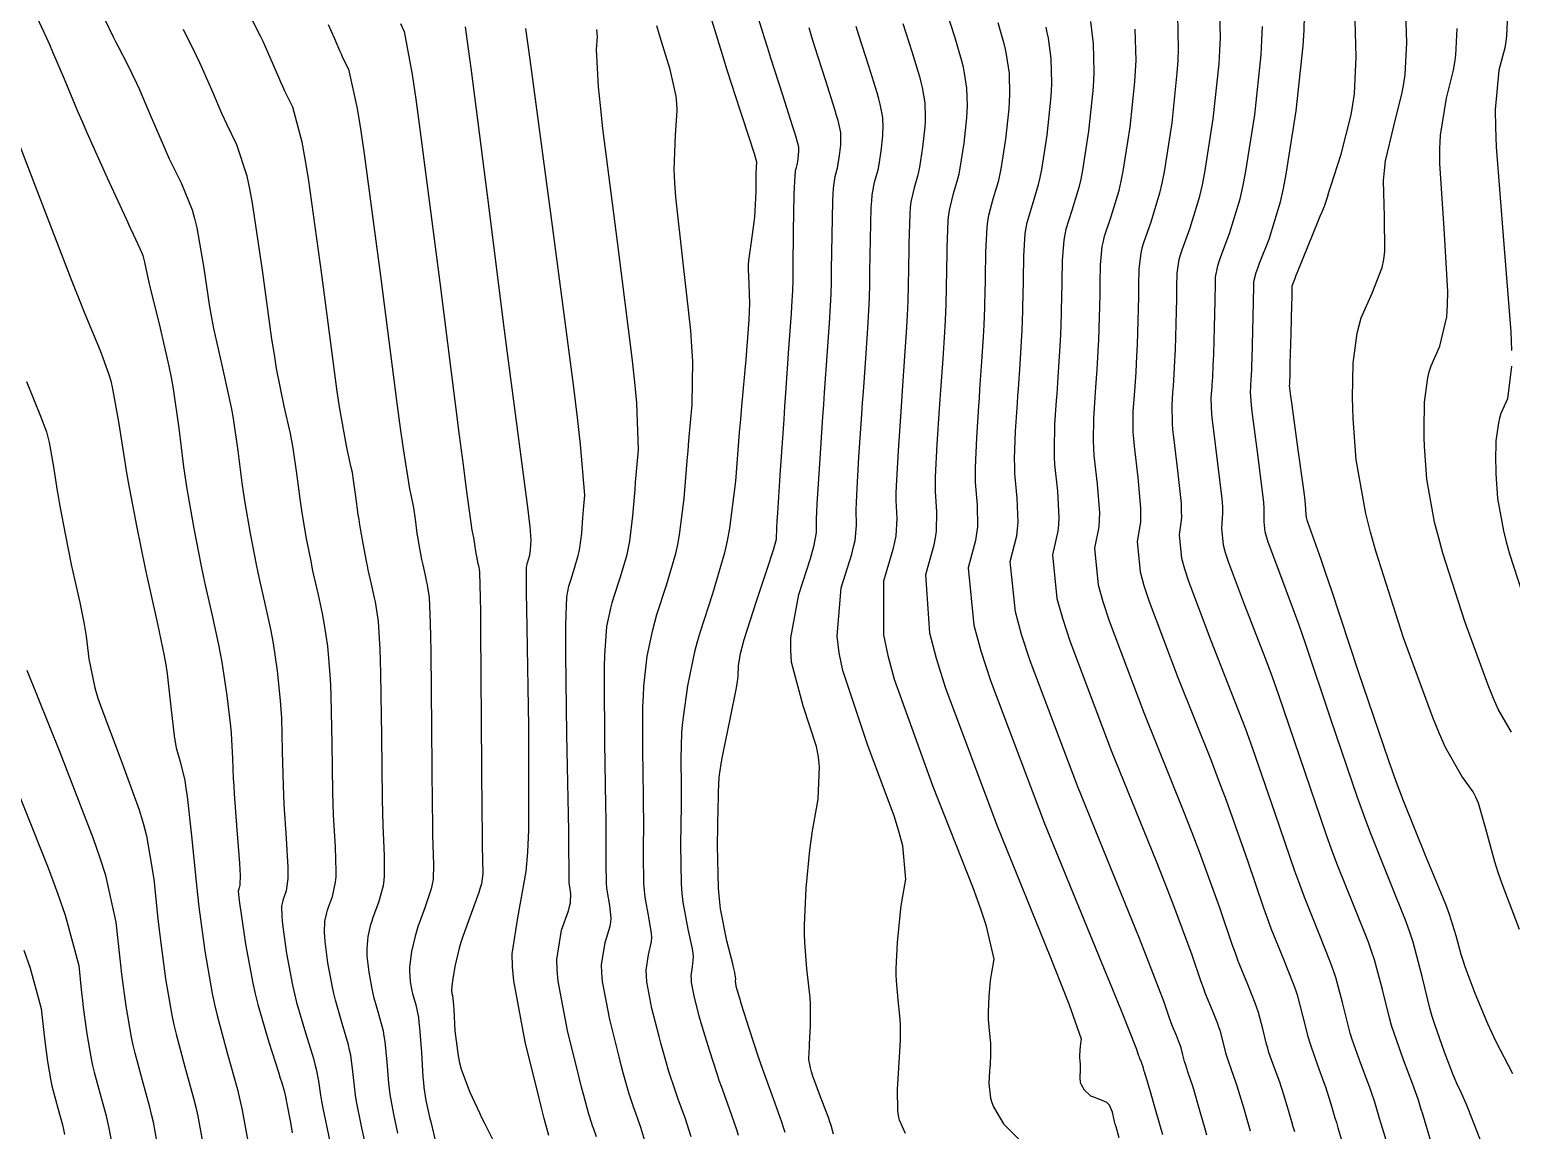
# Model space of a CAD drawing. Header units: metres. Extents: x 837475 to 838479, y 1189012 to 1191015.
# Drawn here: x 837923.87 to 837973.39, y 1189120.82 to 1189157.61 of the extents above; entities that cross this region are included whole.
import ezdxf

# ---------------------------------------------------------------- set-up
doc = ezdxf.new("R2010")
doc.units = ezdxf.units.M
doc.header["$LTSCALE"] = 0.3
doc.layers.add('COTAS 10', color=1, linetype='Continuous')
doc.layers.add('COTAS INT', color=252, linetype='Continuous')

msp = doc.modelspace()

# ---------------------------------------------------------------- linework, layer by layer
at = {"layer": 'COTAS 10'}
for points, elevation in [([(837953.054, 1189157.815), (837953.354, 1189156.881), (837953.607, 1189156.049), (837953.658, 1189155.855), (837953.702, 1189155.677), (837953.793, 1189155.166), (837953.804, 1189154.691), (837953.798, 1189154.535), (837953.787, 1189154.369), (837953.715, 1189153.682), (837953.611, 1189153.015), (837953.58, 1189152.861), (837953.548, 1189152.721), (837953.429, 1189152.327), (837953.326, 1189151.855), (837953.305, 1189151.665), (837953.288, 1189151.45), (837953.252, 1189150.46), (837953.24, 1189149.464), (837953.237, 1189149.244), (837953.234, 1189149.049), (837953.224, 1189148.55), (837953.202, 1189148.059), (837953.191, 1189147.869), (837953.177, 1189147.657), (837953.112, 1189146.696), (837953.031, 1189145.536), (837953.008, 1189145.198), (837952.984, 1189144.852), (837952.895, 1189143.541), (837952.832, 1189142.365), (837952.826, 1189142.105), (837952.823, 1189141.872), (837952.853, 1189141.269), (837952.82, 1189140.693), (837952.779, 1189140.478), (837952.724, 1189140.239), (837952.407, 1189139.177), (837952.411, 1189137.389), (837952.557, 1189136.692), (837952.766, 1189135.908), (837954.046, 1189132.349), (837955.389, 1189128.946), (837955.638, 1189128.261), (837955.833, 1189127.688), (837956.093, 1189126.545), (837956.014, 1189126.101), (837955.995, 1189125.967), (837955.978, 1189125.829), (837955.927, 1189125.295), (837955.903, 1189124.778), (837955.902, 1189124.652), (837955.905, 1189124.532), (837955.937, 1189124.161), (837955.975, 1189123.841), (837955.982, 1189123.754), (837955.986, 1189123.668), (837955.986, 1189123.36), (837955.969, 1189123.026), (837955.963, 1189122.923), (837955.956, 1189122.815), (837955.927, 1189122.385), (837955.982, 1189121.898), (837956.029, 1189121.755), (837956.09, 1189121.607), (837956.423, 1189121.041), (837956.932, 1189120.529)], 1760), ([(837973.444, 1189122.717), (837972.879, 1189123.803), (837972.738, 1189124.095), (837972.604, 1189124.384), (837972.179, 1189125.393), (837971.851, 1189126.288), (837971.779, 1189126.504), (837971.715, 1189126.706), (837971.549, 1189127.32), (837971.326, 1189128.042), (837971.225, 1189128.312), (837971.107, 1189128.612), (837970.541, 1189129.95), (837969.784, 1189131.835), (837969.546, 1189132.48), (837969.295, 1189133.179), (837968.286, 1189136.146), (837967.379, 1189138.885), (837967.194, 1189139.438), (837967.036, 1189139.903), (837966.703, 1189140.845), (837966.587, 1189141.15), (837966.567, 1189141.213), (837966.552, 1189141.268), (837966.54, 1189141.389), (837966.512, 1189141.762), (837966.486, 1189141.974), (837966.454, 1189142.234), (837966.272, 1189143.568), (837966.087, 1189144.898), (837966.052, 1189145.155), (837966.024, 1189145.365), (837965.981, 1189145.72), (837965.984, 1189145.761), (837965.985, 1189145.772), (837965.985, 1189145.782), (837965.988, 1189145.818), (837965.996, 1189146.088), (837966, 1189146.246), (837966.006, 1189146.44), (837966.032, 1189147.441), (837966.057, 1189148.44), (837966.062, 1189148.633), (837966.066, 1189148.79), (837966.072, 1189149.054), (837966.154, 1189149.275), (837966.205, 1189149.405), (837966.269, 1189149.565), (837966.604, 1189150.391), (837966.94, 1189151.215), (837967.005, 1189151.374), (837967.058, 1189151.503), (837967.148, 1189151.717), (837967.156, 1189151.733), (837967.157, 1189151.736), (837967.16, 1189151.748), (837967.243, 1189152.013), (837967.295, 1189152.178), (837967.36, 1189152.383), (837967.702, 1189153.454), (837968.038, 1189154.761), (837968.1, 1189155.115), (837968.148, 1189155.466), (837968.208, 1189156.704), (837968.169, 1189157.908)], 1780), ([(837933.852, 1189157.788), (837934.048, 1189157.336), (837934.228, 1189156.914), (837934.28, 1189156.8), (837934.332, 1189156.687), (837934.528, 1189156.29), (837934.816, 1189154.982), (837934.926, 1189154.294), (837935.05, 1189153.465), (837935.606, 1189149.299), (837936.143, 1189145.126), (837936.255, 1189144.293), (837936.35, 1189143.601), (837936.561, 1189142.267), (837936.655, 1189141.856), (837936.677, 1189141.745), (837936.696, 1189141.636), (837936.751, 1189141.252), (837936.8, 1189140.874), (837936.815, 1189140.768), (837936.832, 1189140.662), (837936.898, 1189140.274), (837936.97, 1189139.905), (837936.989, 1189139.812), (837937.009, 1189139.722), (837937.077, 1189139.426), (837937.14, 1189139.141), (837937.156, 1189139.058), (837937.171, 1189138.973), (837937.219, 1189138.648), (837937.258, 1189137.769), (837937.267, 1189137.334), (837937.276, 1189136.815), (837937.3, 1189134.252), (837937.324, 1189131.665), (837937.331, 1189131.132), (837937.34, 1189130.679), (837937.374, 1189129.704), (837937.352, 1189129.206), (837937.325, 1189129.053), (837937.288, 1189128.893), (837937.081, 1189128.261), (837936.85, 1189127.626), (837936.799, 1189127.465), (837936.753, 1189127.31), (837936.634, 1189126.801), (837936.577, 1189126.362), (837936.57, 1189126.252), (837936.567, 1189126.145), (837936.59, 1189125.8), (837936.648, 1189125.488), (837936.667, 1189125.403), (837936.688, 1189125.319), (837936.775, 1189125.02), (837936.862, 1189124.596), (837936.883, 1189124.433), (837936.903, 1189124.251), (837936.963, 1189123.429), (837937.016, 1189122.604), (837937.032, 1189122.42), (837937.049, 1189122.255), (837937.112, 1189121.822), (837937.204, 1189121.415), (837937.238, 1189121.267), (837937.276, 1189121.104), (837937.448, 1189120.39)], 1740), ([(837945.981, 1189120.609), (837945.777, 1189121.24), (837945.56, 1189121.828), (837945.501, 1189121.996), (837945.443, 1189122.166), (837945.238, 1189122.796), (837945.029, 1189123.509), (837944.968, 1189123.732), (837944.906, 1189123.965), (837944.669, 1189124.897), (837944.503, 1189125.782), (837944.485, 1189125.986), (837944.479, 1189126.172), (837944.56, 1189126.695), (837944.659, 1189127.134), (837944.664, 1189127.267), (837944.66, 1189127.405), (837944.564, 1189127.944), (837944.441, 1189128.617), (837944.419, 1189128.838), (837944.402, 1189129.076), (837944.385, 1189130.06), (837944.393, 1189131.25), (837944.391, 1189131.616), (837944.389, 1189131.999), (837944.367, 1189133.515), (837944.37, 1189134.985), (837944.383, 1189135.339), (837944.401, 1189135.67), (837944.511, 1189136.67), (837944.697, 1189137.55), (837944.764, 1189137.805), (837944.838, 1189138.065), (837945.157, 1189139.041), (837945.468, 1189140.099), (837945.536, 1189140.41), (837945.596, 1189140.729), (837945.746, 1189141.946), (837945.846, 1189143.198), (837945.875, 1189143.538), (837945.904, 1189143.877), (837946.011, 1189145.079), (837946.033, 1189146.527), (837946.007, 1189147.021), (837945.968, 1189147.555), (837945.715, 1189149.819), (837945.467, 1189152.01), (837945.432, 1189152.498), (837945.412, 1189152.934), (837945.46, 1189154.082), (837945.518, 1189154.913), (837945.505, 1189155.15), (837945.479, 1189155.391), (837945.277, 1189156.284), (837944.993, 1189157.214), (837944.914, 1189157.477), (837944.836, 1189157.743)], 1750), ([(837966.152, 1189120.778), (837966.103, 1189120.943), (837966.056, 1189121.104), (837965.899, 1189121.645), (837965.745, 1189122.153), (837965.699, 1189122.293), (837965.651, 1189122.432), (837965.469, 1189122.93), (837965.293, 1189123.429), (837965.25, 1189123.568), (837965.209, 1189123.709), (837965.082, 1189124.22), (837964.938, 1189124.76), (837964.886, 1189124.917), (837964.829, 1189125.079), (837964.581, 1189125.693), (837964.267, 1189126.475), (837964.168, 1189126.743), (837964.064, 1189127.033), (837963.645, 1189128.265), (837962.984, 1189130.097), (837962.728, 1189130.764), (837962.44, 1189131.502), (837961.133, 1189134.744), (837959.958, 1189137.843), (837959.752, 1189138.49), (837959.598, 1189139.044), (837959.474, 1189140.283), (837959.618, 1189141), (837959.633, 1189141.226), (837959.637, 1189141.463), (837959.562, 1189142.418), (837959.455, 1189143.385), (837959.439, 1189143.63), (837959.428, 1189143.865), (837959.438, 1189144.63), (837959.484, 1189145.306), (837959.496, 1189145.485), (837959.508, 1189145.659), (837959.55, 1189146.257), (837959.587, 1189146.872), (837959.595, 1189147.058), (837959.604, 1189147.249), (837959.628, 1189147.995), (837959.645, 1189148.745), (837959.649, 1189148.939), (837959.653, 1189149.127), (837959.662, 1189149.757), (837959.722, 1189150.365), (837959.757, 1189150.539), (837959.8, 1189150.715), (837960.022, 1189151.373), (837960.286, 1189152.241), (837960.355, 1189152.55), (837960.422, 1189152.888), (837960.652, 1189154.358), (837960.812, 1189155.872), (837960.835, 1189156.239), (837960.849, 1189156.582), (837960.824, 1189157.629)], 1770), ([(837922.988, 1189155.176), (837924.123, 1189152.217), (837925.258, 1189149.265), (837925.502, 1189148.645), (837925.714, 1189148.11), (837926.226, 1189146.893), (837926.51, 1189146.126), (837926.579, 1189145.875), (837926.643, 1189145.608), (837926.842, 1189144.506), (837927.038, 1189143.237), (837927.101, 1189142.865), (837927.169, 1189142.483), (837927.443, 1189141.03), (837927.733, 1189139.607), (837927.81, 1189139.245), (837927.885, 1189138.896), (837928.146, 1189137.752), (837928.368, 1189136.686), (837928.419, 1189136.386), (837928.465, 1189136.085), (837928.594, 1189134.98), (837928.703, 1189134.013), (837928.736, 1189133.798), (837928.771, 1189133.605), (837928.908, 1189133.102), (837929.054, 1189132.512), (837929.093, 1189132.266), (837929.133, 1189131.984), (837929.276, 1189130.664), (837929.432, 1189129.127), (837929.48, 1189128.708), (837929.531, 1189128.292), (837929.73, 1189126.812), (837929.973, 1189125.401), (837930.052, 1189125.029), (837930.135, 1189124.664), (837930.474, 1189123.413), (837930.813, 1189122.194), (837930.895, 1189121.849), (837930.973, 1189121.502), (837931.213, 1189120.222)], 1730)]:
    msp.add_lwpolyline(points, dxfattribs=dict(at, elevation=elevation))
at = {"layer": 'COTAS INT'}
for points, elevation in [([(837973.405, 1189162.231), (837973.284, 1189161.564), (837973.193, 1189160.887), (837973.18, 1189160.701), (837973.172, 1189160.516), (837973.186, 1189159.85), (837973.229, 1189159.182), (837973.247, 1189158.806), (837973.269, 1189158.118), (837973.235, 1189157.412), (837973.207, 1189157.212), (837973.172, 1189157.009), (837972.98, 1189156.263), (837972.856, 1189154.929), (837972.863, 1189154.357), (837972.889, 1189153.696), (837973.133, 1189150.575), (837973.373, 1189147.513), (837973.397, 1189146.889)], 1786), ([(837946.536, 1189158.34), (837946.945, 1189157.01), (837947.06, 1189156.641), (837947.177, 1189156.271), (837947.608, 1189154.931), (837947.96, 1189153.848), (837948.027, 1189153.64), (837948.081, 1189153.472), (837948.168, 1189153.196), (837948.168, 1189153.167), (837948.165, 1189153.141), (837948.161, 1189153.116), (837948.16, 1189153.11), (837948.159, 1189153.105), (837948.154, 1189153.09), (837948.149, 1189152.95), (837948.147, 1189152.865), (837948.146, 1189152.76), (837948.138, 1189152.217), (837948.109, 1189151.547), (837948.094, 1189151.362), (837948.075, 1189151.178), (837947.981, 1189150.517), (837947.9, 1189149.902), (837947.889, 1189149.747), (837947.884, 1189149.599), (837947.909, 1189149.117), (837947.929, 1189148.463), (837947.921, 1189148.206), (837947.906, 1189147.916), (837947.803, 1189146.592), (837947.664, 1189145.032), (837947.626, 1189144.593), (837947.589, 1189144.151), (837947.458, 1189142.526), (837947.263, 1189140.946), (837947.186, 1189140.532), (837947.098, 1189140.129), (837946.694, 1189138.755), (837946.279, 1189137.488), (837946.184, 1189137.151), (837946.097, 1189136.82), (837945.855, 1189135.678), (837945.708, 1189134.634), (837945.681, 1189134.365), (837945.66, 1189134.106), (837945.636, 1189133.245), (837945.644, 1189132.316), (837945.644, 1189132.015), (837945.642, 1189131.694), (837945.627, 1189130.373), (837945.649, 1189129.061), (837945.672, 1189128.745), (837945.701, 1189128.449), (837945.866, 1189127.553), (837946.017, 1189126.894), (837946.038, 1189126.749), (837946.05, 1189126.619), (837946.018, 1189126.285), (837945.972, 1189125.989), (837945.975, 1189125.884), (837945.985, 1189125.768), (837946.079, 1189125.267), (837946.24, 1189124.653), (837946.293, 1189124.466), (837946.349, 1189124.272), (837946.578, 1189123.511), (837946.835, 1189122.719), (837946.908, 1189122.506), (837946.982, 1189122.296), (837947.255, 1189121.558), (837947.498, 1189120.855), (837947.552, 1189120.666)], 1752), ([(837949.123, 1189120.752), (837949.072, 1189120.919), (837949.014, 1189121.1), (837948.732, 1189121.875), (837948.404, 1189122.764), (837948.315, 1189123.017), (837948.227, 1189123.273), (837947.918, 1189124.226), (837947.668, 1189125.034), (837947.618, 1189125.2), (837947.575, 1189125.34), (837947.49, 1189125.637), (837947.468, 1189125.754), (837947.465, 1189125.781), (837947.465, 1189125.806), (837947.475, 1189125.875), (837947.441, 1189126.105), (837947.412, 1189126.231), (837947.374, 1189126.384), (837947.167, 1189127.161), (837946.961, 1189128.23), (837946.924, 1189128.566), (837946.895, 1189128.921), (837946.863, 1189130.349), (837946.886, 1189131.637), (837946.892, 1189131.904), (837946.898, 1189132.131), (837946.917, 1189132.627), (837946.985, 1189133.07), (837947.021, 1189133.264), (837947.065, 1189133.49), (837947.286, 1189134.563), (837947.493, 1189135.613), (837947.529, 1189135.825), (837947.554, 1189136.002), (837947.565, 1189136.353), (837947.626, 1189136.762), (837947.683, 1189136.974), (837947.757, 1189137.23), (837948.168, 1189138.513), (837948.587, 1189139.782), (837948.667, 1189140.029), (837948.73, 1189140.23), (837948.827, 1189140.579), (837948.844, 1189140.965), (837948.858, 1189141.189), (837948.875, 1189141.465), (837948.969, 1189142.887), (837949.084, 1189144.579), (837949.115, 1189145.025), (837949.145, 1189145.462), (837949.25, 1189146.96), (837949.332, 1189148.128), (837949.348, 1189148.357), (837949.36, 1189148.544), (837949.382, 1189148.882), (837949.387, 1189149.232), (837949.389, 1189149.427), (837949.392, 1189149.666), (837949.406, 1189150.882), (837949.427, 1189152.101), (837949.434, 1189152.341), (837949.442, 1189152.538), (837949.473, 1189152.9), (837949.506, 1189153.009), (837949.515, 1189153.048), (837949.524, 1189153.091), (837949.553, 1189153.276), (837949.573, 1189153.467), (837949.576, 1189153.513), (837949.577, 1189153.557), (837949.574, 1189153.689), (837949.486, 1189154.023), (837949.435, 1189154.194), (837949.371, 1189154.398), (837949.044, 1189155.419), (837948.647, 1189156.657), (837948.539, 1189156.999), (837948.432, 1189157.34), (837948.053, 1189158.569)], 1754), ([(837969.293, 1189120.21), (837969.041, 1189121.042), (837968.987, 1189121.222), (837968.94, 1189121.381), (837968.825, 1189121.771), (837968.71, 1189122.122), (837968.662, 1189122.256), (837968.607, 1189122.405), (837968.353, 1189123.076), (837968.078, 1189123.856), (837968.011, 1189124.075), (837967.947, 1189124.294), (837967.748, 1189125.093), (837967.522, 1189125.937), (837967.441, 1189126.184), (837967.352, 1189126.436), (837966.965, 1189127.396), (837966.474, 1189128.619), (837966.319, 1189129.038), (837966.156, 1189129.491), (837965.501, 1189131.418), (837964.742, 1189133.612), (837964.514, 1189134.234), (837964.278, 1189134.862), (837963.361, 1189137.185), (837962.609, 1189139.166), (837962.478, 1189139.579), (837962.379, 1189139.934), (837962.3, 1189140.726), (837962.375, 1189141.305), (837962.374, 1189141.525), (837962.364, 1189141.772), (837962.246, 1189142.878), (837962.108, 1189143.99), (837962.084, 1189144.24), (837962.067, 1189144.465), (837962.055, 1189145.066), (837962.084, 1189145.488), (837962.092, 1189145.599), (837962.099, 1189145.708), (837962.125, 1189146.082), (837962.151, 1189146.559), (837962.157, 1189146.733), (837962.164, 1189146.925), (837962.189, 1189147.773), (837962.21, 1189148.623), (837962.214, 1189148.816), (837962.218, 1189148.992), (837962.226, 1189149.476), (837962.295, 1189149.931), (837962.337, 1189150.088), (837962.389, 1189150.259), (837962.659, 1189150.991), (837962.98, 1189152.049), (837963.065, 1189152.425), (837963.147, 1189152.838), (837963.427, 1189154.629), (837963.622, 1189156.474), (837963.65, 1189156.92), (837963.667, 1189157.338), (837963.636, 1189158.614)], 1774), ([(837924.033, 1189158.193), (837924.425, 1189157.358), (837924.532, 1189157.119), (837924.639, 1189156.876), (837925.021, 1189155.967), (837925.473, 1189154.893), (837925.624, 1189154.545), (837925.787, 1189154.176), (837926.467, 1189152.659), (837927.093, 1189151.288), (837927.22, 1189151.011), (837927.328, 1189150.777), (837927.554, 1189150.301), (837927.637, 1189150.116), (837927.655, 1189150.066), (837927.67, 1189150.016), (837927.706, 1189149.841), (837927.795, 1189149.42), (837927.844, 1189149.216), (837927.902, 1189148.974), (837928.2, 1189147.78), (837928.522, 1189146.369), (837928.596, 1189145.989), (837928.663, 1189145.613), (837928.852, 1189144.297), (837929.018, 1189142.999), (837929.071, 1189142.636), (837929.128, 1189142.271), (837929.356, 1189140.939), (837929.602, 1189139.676), (837929.669, 1189139.354), (837929.735, 1189139.045), (837929.97, 1189138.031), (837930.185, 1189137.053), (837930.239, 1189136.767), (837930.291, 1189136.474), (837930.457, 1189135.361), (837930.579, 1189134.333), (837930.602, 1189134.095), (837930.621, 1189133.876), (837930.653, 1189133.25), (837930.678, 1189132.584), (837930.692, 1189132.339), (837930.71, 1189132.069), (837930.801, 1189130.873), (837930.885, 1189129.757), (837930.898, 1189129.536), (837930.907, 1189129.354), (837930.9, 1189129.014), (837930.87, 1189128.93), (837930.863, 1189128.908), (837930.857, 1189128.887), (837930.841, 1189128.82), (837930.872, 1189128.51), (837930.895, 1189128.337), (837930.925, 1189128.125), (837931.085, 1189127.047), (837931.328, 1189125.738), (837931.409, 1189125.381), (837931.496, 1189125.027), (837931.861, 1189123.77), (837932.187, 1189122.766), (837932.249, 1189122.572), (837932.3, 1189122.414), (837932.38, 1189122.145), (837932.397, 1189122.049), (837932.406, 1189122), (837932.418, 1189121.942), (837932.48, 1189121.649), (837932.577, 1189121.145), (837932.61, 1189120.954), (837932.647, 1189120.74)], 1732), ([(837926.38, 1189157.951), (837926.665, 1189157.374), (837926.745, 1189157.214), (837926.826, 1189157.053), (837927.125, 1189156.469), (837927.438, 1189155.828), (837927.528, 1189155.631), (837927.62, 1189155.425), (837927.964, 1189154.612), (837928.328, 1189153.759), (837928.433, 1189153.529), (837928.539, 1189153.301), (837928.936, 1189152.498), (837929.298, 1189151.591), (837929.382, 1189151.298), (837929.459, 1189150.986), (837929.681, 1189149.705), (837929.882, 1189148.347), (837929.946, 1189147.985), (837930.014, 1189147.63), (837930.29, 1189146.402), (837930.555, 1189145.241), (837930.616, 1189144.928), (837930.671, 1189144.619), (837930.827, 1189143.535), (837930.964, 1189142.468), (837931.007, 1189142.169), (837931.054, 1189141.869), (837931.242, 1189140.772), (837931.444, 1189139.733), (837931.499, 1189139.469), (837931.553, 1189139.214), (837931.747, 1189138.38), (837931.924, 1189137.575), (837931.968, 1189137.34), (837932.011, 1189137.099), (837932.148, 1189136.183), (837932.248, 1189135.192), (837932.268, 1189134.904), (837932.285, 1189134.611), (837932.315, 1189133.501), (837932.339, 1189132.354), (837932.352, 1189132.037), (837932.367, 1189131.721), (837932.444, 1189130.581), (837932.502, 1189129.619), (837932.505, 1189129.415), (837932.502, 1189129.239), (837932.445, 1189128.826), (837932.365, 1189128.604), (837932.347, 1189128.547), (837932.331, 1189128.493), (837932.289, 1189128.315), (837932.298, 1189127.973), (837932.314, 1189127.815), (837932.335, 1189127.63), (837932.461, 1189126.735), (837932.658, 1189125.675), (837932.723, 1189125.387), (837932.794, 1189125.1), (837933.089, 1189124.082), (837933.356, 1189123.224), (837933.408, 1189123.037), (837933.45, 1189122.873), (837933.526, 1189122.466), (837933.593, 1189121.997), (837933.63, 1189121.795), (837933.675, 1189121.56), (837933.905, 1189120.45)], 1734), ([(837936.182, 1189120.732), (837936.043, 1189121.364), (837935.924, 1189122.024), (837935.898, 1189122.211), (837935.875, 1189122.402), (837935.817, 1189123.108), (837935.752, 1189123.792), (837935.725, 1189123.968), (837935.693, 1189124.138), (837935.546, 1189124.707), (837935.39, 1189125.246), (837935.352, 1189125.398), (837935.318, 1189125.551), (837935.214, 1189126.112), (837935.157, 1189126.64), (837935.151, 1189126.773), (837935.151, 1189126.899), (837935.186, 1189127.306), (837935.279, 1189127.704), (837935.315, 1189127.826), (837935.355, 1189127.952), (837935.536, 1189128.449), (837935.693, 1189129.008), (837935.718, 1189129.174), (837935.735, 1189129.344), (837935.731, 1189129.997), (837935.682, 1189131.026), (837935.672, 1189131.434), (837935.662, 1189131.894), (837935.639, 1189134.001), (837935.612, 1189136.081), (837935.601, 1189136.524), (837935.588, 1189136.91), (837935.529, 1189137.826), (837935.451, 1189138.348), (837935.427, 1189138.485), (837935.401, 1189138.619), (837935.3, 1189139.077), (837935.19, 1189139.553), (837935.159, 1189139.697), (837935.128, 1189139.848), (837935.013, 1189140.44), (837934.906, 1189141.064), (837934.879, 1189141.235), (837934.854, 1189141.405), (837934.777, 1189142.013), (837934.688, 1189142.63), (837934.656, 1189142.806), (837934.622, 1189142.984), (837934.471, 1189143.646), (837934.238, 1189144.944), (837934.152, 1189145.524), (837934.056, 1189146.199), (837933.631, 1189149.434), (837933.186, 1189152.639), (837933.078, 1189153.295), (837932.977, 1189153.852), (837932.664, 1189155.026), (837932.401, 1189155.559), (837932.331, 1189155.71), (837932.261, 1189155.862), (837932.02, 1189156.428), (837931.757, 1189157.035), (837931.674, 1189157.214), (837931.587, 1189157.397), (837931.235, 1189158.1)], 1738), ([(837936.263, 1189157.816), (837936.393, 1189157.554), (837936.656, 1189156.112), (837936.774, 1189155.293), (837936.913, 1189154.292), (837937.58, 1189149.163), (837938.23, 1189144.052), (837938.357, 1189143.063), (837938.462, 1189142.258), (837938.652, 1189140.889), (837938.688, 1189140.728), (837938.697, 1189140.684), (837938.705, 1189140.641), (837938.726, 1189140.491), (837938.745, 1189140.343), (837938.751, 1189140.301), (837938.758, 1189140.259), (837938.784, 1189140.107), (837938.812, 1189139.963), (837938.82, 1189139.926), (837938.827, 1189139.891), (837938.854, 1189139.775), (837938.879, 1189139.663), (837938.885, 1189139.631), (837938.891, 1189139.597), (837938.91, 1189139.47), (837938.928, 1189138.628), (837938.934, 1189138.144), (837938.94, 1189137.55), (837938.985, 1189131.435), (837938.991, 1189130.83), (837938.997, 1189130.331), (837939.017, 1189129.412), (837938.968, 1189129.068), (837938.931, 1189128.932), (837938.884, 1189128.778), (837938.626, 1189128.073), (837938.345, 1189127.301), (837938.283, 1189127.104), (837938.227, 1189126.915), (837938.083, 1189126.296), (837938.003, 1189125.826), (837937.989, 1189125.73), (837937.978, 1189125.65), (837937.966, 1189125.488), (837937.978, 1189125.426), (837937.981, 1189125.409), (837937.986, 1189125.392), (837938.003, 1189125.332), (837938.027, 1189125.115), (837938.036, 1189124.999), (837938.046, 1189124.859), (837938.087, 1189124.15), (837938.191, 1189123.309), (837938.24, 1189123.084), (837938.298, 1189122.864), (837938.582, 1189122.098), (837938.905, 1189121.406), (837938.988, 1189121.232), (837939.069, 1189121.066), (837939.337, 1189120.526)], 1742), ([(837960.282, 1189120.569), (837960.181, 1189120.938), (837960.156, 1189121.033), (837960.133, 1189121.124), (837960.061, 1189121.427), (837959.959, 1189121.664), (837959.916, 1189121.714), (837959.868, 1189121.757), (837959.64, 1189121.858), (837959.4, 1189121.939), (837959.342, 1189121.971), (837959.289, 1189122.006), (837959.131, 1189122.164), (837959.028, 1189122.34), (837959.009, 1189122.386), (837958.995, 1189122.431), (837958.977, 1189122.582), (837958.986, 1189122.715), (837958.988, 1189122.749), (837958.99, 1189122.781), (837958.996, 1189122.884), (837958.996, 1189122.98), (837958.994, 1189123.006), (837958.992, 1189123.034), (837958.981, 1189123.133), (837958.97, 1189123.248), (837958.97, 1189123.324), (837958.977, 1189123.485), (837958.993, 1189123.651), (837958.999, 1189123.693), (837959.004, 1189123.735), (837959.029, 1189123.873), (837958.613, 1189125.046), (837958.341, 1189125.74), (837958.001, 1189126.595), (837956.207, 1189131.014), (837954.479, 1189135.624), (837954.182, 1189136.598), (837953.962, 1189137.442), (837953.821, 1189139.398), (837954.103, 1189140.391), (837954.15, 1189140.627), (837954.184, 1189140.847), (837954.195, 1189141.499), (837954.15, 1189142.175), (837954.148, 1189142.41), (837954.152, 1189142.665), (837954.203, 1189143.759), (837954.284, 1189144.943), (837954.305, 1189145.255), (837954.327, 1189145.561), (837954.4, 1189146.608), (837954.459, 1189147.5), (837954.472, 1189147.707), (837954.482, 1189147.897), (837954.505, 1189148.439), (837954.516, 1189148.988), (837954.519, 1189149.183), (837954.522, 1189149.396), (837954.534, 1189150.319), (837954.574, 1189151.233), (837954.595, 1189151.44), (837954.621, 1189151.627), (837954.747, 1189152.136), (837954.896, 1189152.625), (837954.935, 1189152.799), (837954.973, 1189152.989), (837955.102, 1189153.817), (837955.192, 1189154.67), (837955.205, 1189154.876), (837955.213, 1189155.069), (837955.199, 1189155.659), (837955.107, 1189156.229), (837955.066, 1189156.409), (837955.019, 1189156.599), (837954.791, 1189157.369), (837954.524, 1189158.201)], 1762), ([(837956.228, 1189157.857), (837956.431, 1189157.15), (837956.474, 1189156.963), (837956.512, 1189156.78), (837956.605, 1189156.152), (837956.622, 1189155.447), (837956.613, 1189155.217), (837956.597, 1189154.971), (837956.49, 1189153.953), (837956.335, 1189152.964), (837956.29, 1189152.737), (837956.243, 1189152.529), (837956.066, 1189151.946), (837955.915, 1189151.399), (837955.886, 1189151.215), (837955.861, 1189151.016), (837955.816, 1189150.179), (837955.805, 1189149.329), (837955.802, 1189149.122), (837955.798, 1189148.927), (837955.786, 1189148.328), (837955.762, 1189147.735), (837955.753, 1189147.545), (837955.741, 1189147.343), (837955.688, 1189146.521), (837955.622, 1189145.585), (837955.603, 1189145.312), (837955.584, 1189145.034), (837955.512, 1189143.977), (837955.471, 1189142.965), (837955.471, 1189142.715), (837955.476, 1189142.478), (837955.537, 1189141.729), (837955.547, 1189141.001), (837955.521, 1189140.777), (837955.481, 1189140.544), (837955.234, 1189139.62), (837955.425, 1189137.71), (837955.662, 1189136.855), (837955.98, 1189135.859), (837957.791, 1189131.084), (837959.682, 1189126.461), (837960.048, 1189125.56), (837960.347, 1189124.824), (837960.86, 1189123.537), (837960.925, 1189123.346), (837960.942, 1189123.301), (837960.957, 1189123.26), (837961.006, 1189123.138), (837961.044, 1189123.043), (837961.053, 1189123.018), (837961.061, 1189122.994), (837961.083, 1189122.91), (837961.103, 1189122.831), (837961.109, 1189122.809), (837961.116, 1189122.788), (837961.143, 1189122.71), (837961.217, 1189122.471), (837961.254, 1189122.348), (837961.297, 1189122.199), (837961.51, 1189121.456), (837961.73, 1189120.689)], 1764), ([(837959.323, 1189157.883), (837959.417, 1189157.137), (837959.44, 1189156.204), (837959.428, 1189155.898), (837959.407, 1189155.572), (837959.265, 1189154.223), (837959.06, 1189152.914), (837959, 1189152.612), (837958.938, 1189152.337), (837958.703, 1189151.564), (837958.505, 1189150.943), (837958.466, 1189150.764), (837958.435, 1189150.582), (837958.38, 1189149.898), (837958.37, 1189149.194), (837958.367, 1189149), (837958.363, 1189148.806), (837958.347, 1189148.106), (837958.323, 1189147.411), (837958.315, 1189147.22), (837958.305, 1189147.029), (837958.263, 1189146.345), (837958.213, 1189145.634), (837958.199, 1189145.427), (837958.184, 1189145.215), (837958.129, 1189144.413), (837958.109, 1189143.565), (837958.116, 1189143.325), (837958.129, 1189143.083), (837958.221, 1189142.188), (837958.274, 1189141.309), (837958.262, 1189141.076), (837958.239, 1189140.848), (837958.06, 1189140.062), (837958.207, 1189138.599), (837958.389, 1189137.945), (837958.632, 1189137.182), (837960.019, 1189133.524), (837961.52, 1189129.821), (837961.835, 1189129.03), (837962.105, 1189128.339), (837962.717, 1189126.689), (837963.018, 1189125.804), (837963.093, 1189125.596), (837963.164, 1189125.403), (837963.39, 1189124.841), (837963.567, 1189124.4), (837963.608, 1189124.284), (837963.645, 1189124.171), (837963.749, 1189123.783), (837963.841, 1189123.416), (837963.87, 1189123.315), (837963.901, 1189123.215), (837964.027, 1189122.857), (837964.173, 1189122.445), (837964.217, 1189122.311), (837964.262, 1189122.169), (837964.436, 1189121.582), (837964.614, 1189120.965), (837964.661, 1189120.804)], 1768), ([(837962.23, 1189158.122), (837962.258, 1189156.96), (837962.243, 1189156.579), (837962.217, 1189156.173), (837962.04, 1189154.494), (837961.785, 1189152.863), (837961.71, 1189152.487), (837961.633, 1189152.145), (837961.34, 1189151.182), (837961.094, 1189150.487), (837961.047, 1189150.313), (837961.008, 1189150.148), (837960.944, 1189149.616), (837960.935, 1189149.059), (837960.932, 1189148.878), (837960.928, 1189148.684), (837960.909, 1189147.884), (837960.884, 1189147.087), (837960.876, 1189146.895), (837960.869, 1189146.715), (837960.838, 1189146.169), (837960.804, 1189145.684), (837960.794, 1189145.542), (837960.784, 1189145.397), (837960.747, 1189144.848), (837960.747, 1189144.165), (837960.762, 1189143.935), (837960.782, 1189143.688), (837960.904, 1189142.648), (837961, 1189141.618), (837961.003, 1189141.376), (837960.996, 1189141.153), (837960.887, 1189140.504), (837960.988, 1189139.489), (837961.115, 1189139.034), (837961.283, 1189138.504), (837962.247, 1189135.965), (837963.359, 1189133.182), (837963.621, 1189132.499), (837963.863, 1189131.854), (837964.573, 1189129.842), (837965.11, 1189128.262), (837965.244, 1189127.891), (837965.371, 1189127.547), (837965.773, 1189126.544), (837966.091, 1189125.758), (837966.164, 1189125.551), (837966.23, 1189125.348), (837966.415, 1189124.657), (837966.578, 1189124.001), (837966.631, 1189123.821), (837966.686, 1189123.643), (837966.911, 1189123.003), (837967.129, 1189122.418), (837967.18, 1189122.274), (837967.227, 1189122.138), (837967.362, 1189121.708), (837967.498, 1189121.242), (837967.545, 1189121.083), (837967.597, 1189120.91), (837967.818, 1189120.177)], 1772), ([(837972.421, 1189120.356), (837972.042, 1189121.321), (837971.961, 1189121.521), (837971.891, 1189121.692), (837971.722, 1189122.066), (837971.574, 1189122.388), (837971.516, 1189122.526), (837971.451, 1189122.684), (837971.155, 1189123.434), (837970.833, 1189124.362), (837970.751, 1189124.634), (837970.672, 1189124.911), (837970.414, 1189125.967), (837970.107, 1189127.114), (837969.997, 1189127.45), (837969.876, 1189127.793), (837969.349, 1189129.099), (837968.681, 1189130.763), (837968.47, 1189131.333), (837968.249, 1189131.949), (837967.357, 1189134.57), (837966.5, 1189137.127), (837966.3, 1189137.704), (837966.117, 1189138.223), (837965.589, 1189139.625), (837965.261, 1189140.488), (837965.204, 1189140.668), (837965.161, 1189140.823), (837965.127, 1189141.168), (837965.133, 1189141.61), (837965.116, 1189141.825), (837965.09, 1189142.08), (837964.93, 1189143.338), (837964.761, 1189144.595), (837964.729, 1189144.85), (837964.705, 1189145.065), (837964.673, 1189145.502), (837964.684, 1189145.67), (837964.69, 1189145.758), (837964.7, 1189145.906), (837964.714, 1189146.245), (837964.719, 1189146.408), (837964.725, 1189146.602), (837964.751, 1189147.552), (837964.775, 1189148.501), (837964.779, 1189148.694), (837964.783, 1189148.857), (837964.79, 1189149.194), (837964.869, 1189149.497), (837964.918, 1189149.638), (837964.979, 1189149.804), (837965.296, 1189150.61), (837965.675, 1189151.857), (837965.775, 1189152.301), (837965.872, 1189152.787), (837966.202, 1189154.9), (837966.432, 1189157.075), (837966.465, 1189157.601), (837966.485, 1189158.094)], 1778), ([(837973.666, 1189127.542), (837973.084, 1189129.068), (837972.955, 1189129.442), (837972.84, 1189129.796), (837972.541, 1189130.9), (837972.292, 1189131.758), (837972.208, 1189131.957), (837972.118, 1189132.139), (837971.741, 1189132.658), (837971.187, 1189133.615), (837970.986, 1189134.074), (837970.764, 1189134.618), (837969.789, 1189137.282), (837968.87, 1189140.15), (837968.683, 1189140.822), (837968.526, 1189141.442), (837968.202, 1189143.239), (837968.107, 1189144.618), (837968.094, 1189144.973), (837968.086, 1189145.316), (837968.107, 1189146.461), (837968.24, 1189147.471), (837968.304, 1189147.729), (837968.378, 1189147.979), (837968.744, 1189148.803), (837969.074, 1189149.659), (837969.127, 1189149.929), (837969.162, 1189150.213), (837969.151, 1189151.357), (837969.125, 1189152.574), (837969.151, 1189152.904), (837969.192, 1189153.232), (837969.461, 1189154.39), (837969.749, 1189155.51), (837969.802, 1189155.814), (837969.843, 1189156.114), (837969.895, 1189157.175), (837969.861, 1189158.208)], 1782), ([(837935.161, 1189120.049), (837934.974, 1189120.907), (837934.8, 1189121.792), (837934.764, 1189122.003), (837934.734, 1189122.2), (837934.671, 1189122.787), (837934.601, 1189123.332), (837934.566, 1189123.502), (837934.525, 1189123.681), (837934.318, 1189124.395), (837934.092, 1189125.173), (837934.038, 1189125.392), (837933.988, 1189125.613), (837933.838, 1189126.423), (837933.746, 1189127.135), (837933.732, 1189127.294), (837933.724, 1189127.436), (837933.737, 1189127.81), (837933.805, 1189128.099), (837933.831, 1189128.187), (837933.86, 1189128.278), (837933.991, 1189128.638), (837934.098, 1189129.124), (837934.111, 1189129.295), (837934.119, 1189129.482), (837934.088, 1189130.289), (837934.025, 1189131.374), (837934.012, 1189131.736), (837934.001, 1189132.124), (837933.977, 1189133.751), (837933.948, 1189135.346), (837933.935, 1189135.714), (837933.918, 1189136.051), (837933.838, 1189137.004), (837933.731, 1189137.723), (837933.697, 1189137.912), (837933.663, 1189138.097), (837933.523, 1189138.728), (837933.372, 1189139.383), (837933.329, 1189139.583), (837933.286, 1189139.79), (837933.127, 1189140.606), (837932.98, 1189141.466), (837932.943, 1189141.702), (837932.909, 1189141.936), (837932.802, 1189142.774), (837932.68, 1189143.625), (837932.636, 1189143.867), (837932.588, 1189144.112), (837932.381, 1189145.024), (837932.126, 1189146.287), (837932.049, 1189146.755), (837931.969, 1189147.273), (837931.656, 1189149.57), (837931.323, 1189151.812), (837931.23, 1189152.297), (837931.137, 1189152.721), (837930.8, 1189153.762), (837930.47, 1189154.43), (837930.382, 1189154.619), (837930.295, 1189154.811), (837929.992, 1189155.52), (837929.662, 1189156.281), (837929.558, 1189156.505), (837929.448, 1189156.736), (837929.008, 1189157.617)], 1736), ([(837941.219, 1189120.651), (837941.071, 1189121.223), (837940.994, 1189121.53), (837940.901, 1189121.903), (837940.437, 1189123.786), (837940.055, 1189125.824), (837940.014, 1189126.293), (837940.001, 1189126.721), (837940.188, 1189127.925), (837940.47, 1189129.476), (837940.517, 1189130.123), (837940.55, 1189130.864), (837940.559, 1189134.326), (837940.498, 1189137.623), (837940.488, 1189138.26), (837940.481, 1189138.777), (837940.477, 1189139.648), (837940.497, 1189139.741), (837940.504, 1189139.768), (837940.512, 1189139.795), (837940.546, 1189139.899), (837940.579, 1189140.01), (837940.586, 1189140.043), (837940.592, 1189140.077), (837940.608, 1189140.206), (837940.625, 1189140.41), (837940.636, 1189140.537), (837940.596, 1189141.007), (837940.566, 1189141.258), (837940.528, 1189141.563), (837939.993, 1189145.623), (837939.874, 1189146.548), (837939.742, 1189147.57), (837939.169, 1189152.082), (837938.634, 1189156.249), (837938.526, 1189157.055), (837938.436, 1189157.71)], 1744), ([(837942.822, 1189120.606), (837942.716, 1189120.893), (837942.687, 1189120.975), (837942.659, 1189121.058), (837942.559, 1189121.366), (837942.39, 1189121.985), (837942.319, 1189122.264), (837942.236, 1189122.59), (837941.848, 1189124.156), (837941.537, 1189125.81), (837941.504, 1189126.191), (837941.494, 1189126.538), (837941.645, 1189127.515), (837941.876, 1189128.163), (837941.916, 1189128.303), (837941.945, 1189128.426), (837941.961, 1189128.728), (837941.92, 1189128.952), (837941.913, 1189129.026), (837941.907, 1189129.105), (837941.902, 1189129.433), (837941.894, 1189130.362), (837941.887, 1189130.82), (837941.878, 1189131.365), (837941.828, 1189134.056), (837941.789, 1189136.744), (837941.786, 1189137.286), (837941.787, 1189137.741), (837941.822, 1189138.655), (837941.897, 1189139.011), (837941.924, 1189139.114), (837941.954, 1189139.218), (837942.083, 1189139.613), (837942.208, 1189140.04), (837942.236, 1189140.166), (837942.26, 1189140.294), (837942.321, 1189140.786), (837942.361, 1189141.291), (837942.373, 1189141.429), (837942.384, 1189141.566), (837942.428, 1189142.051), (837942.286, 1189143.749), (837942.18, 1189144.649), (837942.047, 1189145.737), (837941.325, 1189151.222), (837940.596, 1189156.618), (837940.457, 1189157.649)], 1746), ([(837944.465, 1189120.363), (837944.3, 1189120.923), (837944.138, 1189121.361), (837944.094, 1189121.485), (837944.051, 1189121.612), (837943.899, 1189122.081), (837943.71, 1189122.747), (837943.643, 1189122.998), (837943.571, 1189123.278), (837943.258, 1189124.527), (837943.02, 1189125.796), (837942.994, 1189126.088), (837942.986, 1189126.355), (837943.103, 1189127.105), (837943.268, 1189127.649), (837943.29, 1189127.785), (837943.302, 1189127.916), (837943.263, 1189128.336), (837943.181, 1189128.785), (837943.166, 1189128.932), (837943.155, 1189129.09), (837943.143, 1189129.747), (837943.143, 1189130.806), (837943.139, 1189131.218), (837943.133, 1189131.682), (837943.097, 1189133.786), (837943.079, 1189135.865), (837943.084, 1189136.313), (837943.094, 1189136.705), (837943.166, 1189137.663), (837943.297, 1189138.281), (837943.344, 1189138.459), (837943.396, 1189138.641), (837943.62, 1189139.327), (837943.838, 1189140.07), (837943.886, 1189140.288), (837943.928, 1189140.512), (837944.033, 1189141.366), (837944.104, 1189142.244), (837944.124, 1189142.484), (837944.144, 1189142.721), (837944.22, 1189143.565), (837944.159, 1189145.138), (837944.094, 1189145.835), (837944.007, 1189146.646), (837943.52, 1189150.52), (837943.032, 1189154.314), (837942.945, 1189155.074), (837942.879, 1189155.707), (837942.816, 1189156.948), (837942.846, 1189157.376), (837942.839, 1189157.499), (837942.826, 1189157.623)], 1748), ([(837950.74, 1189120.7), (837950.659, 1189120.985), (837950.616, 1189121.11), (837950.565, 1189121.255), (837950.305, 1189121.947), (837950.051, 1189122.639), (837950.004, 1189122.784), (837949.967, 1189122.91), (837949.913, 1189123.195), (837949.928, 1189123.46), (837949.934, 1189123.573), (837949.94, 1189123.702), (837949.966, 1189124.313), (837949.967, 1189125.044), (837949.956, 1189125.25), (837949.941, 1189125.457), (837949.851, 1189126.219), (837949.774, 1189127.101), (837949.768, 1189127.385), (837949.768, 1189127.686), (837949.825, 1189128.915), (837949.947, 1189130.187), (837949.989, 1189130.515), (837950.033, 1189130.832), (837950.222, 1189131.89), (837950.273, 1189132.971), (837950.232, 1189133.304), (837950.166, 1189133.65), (837949.726, 1189135.018), (837949.339, 1189136.477), (837949.307, 1189136.88), (837949.308, 1189137.283), (837949.581, 1189138.735), (837949.966, 1189139.935), (837950.038, 1189140.179), (837950.094, 1189140.384), (837950.169, 1189140.809), (837950.171, 1189141.267), (837950.18, 1189141.495), (837950.194, 1189141.765), (837950.277, 1189143.105), (837950.384, 1189144.67), (837950.412, 1189145.083), (837950.44, 1189145.487), (837950.537, 1189146.872), (837950.614, 1189147.971), (837950.629, 1189148.194), (837950.641, 1189148.383), (837950.663, 1189148.771), (837950.669, 1189149.171), (837950.672, 1189149.366), (837950.675, 1189149.598), (837950.688, 1189150.741), (837950.714, 1189151.884), (837950.725, 1189152.116), (837950.736, 1189152.311), (837950.792, 1189152.709), (837950.854, 1189152.913), (837950.87, 1189152.986), (837950.886, 1189153.065), (837950.94, 1189153.412), (837950.978, 1189153.768), (837950.983, 1189153.854), (837950.986, 1189153.935), (837950.98, 1189154.181), (837950.892, 1189154.574), (837950.843, 1189154.747), (837950.783, 1189154.948), (837950.481, 1189155.906), (837950.116, 1189157.043), (837950.017, 1189157.357), (837949.919, 1189157.67)], 1756), ([(837953.147, 1189120.714), (837952.942, 1189121.169), (837952.907, 1189121.322), (837952.883, 1189121.488), (837952.876, 1189122.188), (837952.926, 1189122.915), (837952.937, 1189123.097), (837952.948, 1189123.272), (837952.976, 1189123.837), (837952.976, 1189124.356), (837952.969, 1189124.502), (837952.958, 1189124.649), (837952.894, 1189125.19), (837952.839, 1189125.817), (837952.835, 1189126.019), (837952.835, 1189126.232), (837952.876, 1189127.105), (837952.963, 1189128.008), (837952.992, 1189128.241), (837953.024, 1189128.466), (837953.157, 1189129.218), (837953.053, 1189130.33), (837952.935, 1189130.782), (837952.777, 1189131.298), (837951.886, 1189133.683), (837951.053, 1189136.193), (837950.932, 1189136.786), (837950.859, 1189137.336), (837950.994, 1189138.956), (837951.345, 1189140.087), (837951.408, 1189140.328), (837951.457, 1189140.538), (837951.511, 1189141.039), (837951.497, 1189141.57), (837951.503, 1189141.8), (837951.513, 1189142.065), (837951.586, 1189143.323), (837951.684, 1189144.761), (837951.71, 1189145.14), (837951.736, 1189145.511), (837951.825, 1189146.784), (837951.896, 1189147.814), (837951.91, 1189148.032), (837951.921, 1189148.221), (837951.943, 1189148.661), (837951.951, 1189149.11), (837951.954, 1189149.305), (837951.957, 1189149.531), (837951.97, 1189150.601), (837952.001, 1189151.667), (837952.015, 1189151.89), (837952.031, 1189152.083), (837952.11, 1189152.518), (837952.201, 1189152.817), (837952.225, 1189152.923), (837952.248, 1189153.04), (837952.328, 1189153.547), (837952.383, 1189154.069), (837952.391, 1189154.195), (837952.395, 1189154.313), (837952.387, 1189154.674), (837952.297, 1189155.126), (837952.251, 1189155.301), (837952.195, 1189155.499), (837951.918, 1189156.394), (837951.585, 1189157.429), (837951.495, 1189157.715)], 1758), ([(837963.219, 1189120.664), (837963.172, 1189120.827), (837962.973, 1189121.519), (837962.78, 1189122.184), (837962.735, 1189122.329), (837962.695, 1189122.458), (837962.585, 1189122.783), (837962.508, 1189123.001), (837962.472, 1189123.123), (837962.416, 1189123.347), (837962.353, 1189123.582), (837962.33, 1189123.651), (837962.306, 1189123.722), (837962.198, 1189123.99), (837962.06, 1189124.331), (837962.017, 1189124.448), (837961.972, 1189124.575), (837961.789, 1189125.113), (837961.226, 1189126.582), (837960.942, 1189127.295), (837960.601, 1189128.141), (837958.905, 1189132.304), (837957.306, 1189136.521), (837957.025, 1189137.4), (837956.816, 1189138.155), (837956.647, 1189139.841), (837956.86, 1189140.696), (837956.891, 1189140.927), (837956.91, 1189141.155), (837956.879, 1189141.959), (837956.803, 1189142.78), (837956.794, 1189143.02), (837956.79, 1189143.265), (837956.821, 1189144.195), (837956.884, 1189145.125), (837956.901, 1189145.37), (837956.917, 1189145.61), (837956.975, 1189146.433), (837957.023, 1189147.186), (837957.034, 1189147.382), (837957.043, 1189147.573), (837957.066, 1189148.217), (837957.081, 1189148.867), (837957.084, 1189149.061), (837957.088, 1189149.261), (837957.098, 1189150.038), (837957.148, 1189150.799), (837957.176, 1189150.989), (837957.21, 1189151.171), (837957.385, 1189151.755), (837957.591, 1189152.433), (837957.645, 1189152.674), (837957.698, 1189152.939), (837957.877, 1189154.088), (837958.002, 1189155.271), (837958.02, 1189155.557), (837958.031, 1189155.825), (837958.011, 1189156.644), (837957.918, 1189157.331), (837957.882, 1189157.517), (837957.842, 1189157.7)], 1766), ([(837970.768, 1189120.244), (837970.486, 1189121.174), (837970.429, 1189121.362), (837970.382, 1189121.519), (837970.288, 1189121.834), (837970.192, 1189122.107), (837970.143, 1189122.237), (837970.085, 1189122.392), (837969.795, 1189123.149), (837969.471, 1189124.07), (837969.391, 1189124.328), (837969.316, 1189124.586), (837969.081, 1189125.53), (837968.815, 1189126.525), (837968.719, 1189126.817), (837968.614, 1189127.115), (837968.157, 1189128.247), (837967.577, 1189129.691), (837967.395, 1189130.185), (837967.203, 1189130.72), (837965.621, 1189135.369), (837965.407, 1189135.969), (837965.198, 1189136.543), (837964.475, 1189138.405), (837963.935, 1189139.827), (837963.841, 1189140.124), (837963.77, 1189140.378), (837963.713, 1189140.947), (837963.754, 1189141.457), (837963.745, 1189141.675), (837963.727, 1189141.926), (837963.588, 1189143.108), (837963.434, 1189144.293), (837963.407, 1189144.545), (837963.386, 1189144.765), (837963.364, 1189145.284), (837963.384, 1189145.579), (837963.389, 1189145.657), (837963.395, 1189145.733), (837963.413, 1189145.994), (837963.432, 1189146.402), (837963.438, 1189146.57), (837963.445, 1189146.764), (837963.47, 1189147.662), (837963.492, 1189148.562), (837963.497, 1189148.755), (837963.501, 1189148.925), (837963.508, 1189149.335), (837963.582, 1189149.714), (837963.628, 1189149.863), (837963.684, 1189150.031), (837963.978, 1189150.801), (837964.328, 1189151.953), (837964.42, 1189152.363), (837964.509, 1189152.812), (837964.815, 1189154.764), (837965.027, 1189156.774), (837965.058, 1189157.26), (837965.076, 1189157.716)], 1776), ([(837973.398, 1189134.13), (837972.955, 1189134.896), (837972.794, 1189135.263), (837972.617, 1189135.698), (837971.837, 1189137.827), (837971.103, 1189140.12), (837970.954, 1189140.657), (837970.828, 1189141.152), (837970.569, 1189142.59), (837970.492, 1189143.691), (837970.482, 1189143.975), (837970.476, 1189144.25), (837970.493, 1189145.165), (837970.599, 1189145.972), (837970.65, 1189146.179), (837970.71, 1189146.378), (837971.002, 1189147.037), (837971.237, 1189148.011), (837971.262, 1189148.409), (837971.268, 1189148.863), (837971.142, 1189150.966), (837971.007, 1189153.135), (837971.007, 1189153.631), (837971.024, 1189154.081), (837971.221, 1189155.327), (837971.461, 1189156.26), (837971.505, 1189156.513), (837971.539, 1189156.763), (837971.582, 1189157.647)], 1784), ([(837973.401, 1189146.363), (837973.26, 1189145.271), (837973.041, 1189144.778), (837972.996, 1189144.628), (837972.958, 1189144.473), (837972.879, 1189143.869), (837972.866, 1189143.183), (837972.87, 1189142.978), (837972.878, 1189142.765), (837972.935, 1189141.94), (837973.129, 1189140.863), (837973.224, 1189140.492), (837973.335, 1189140.09), (837973.886, 1189138.372)], 1786), ([(837923.762, 1189145.851), (837924.237, 1189144.691), (837924.43, 1189144.169), (837924.477, 1189143.998), (837924.521, 1189143.816), (837924.656, 1189143.066), (837924.79, 1189142.203), (837924.833, 1189141.949), (837924.878, 1189141.69), (837925.065, 1189140.701), (837925.262, 1189139.733), (837925.315, 1189139.486), (837925.366, 1189139.249), (837925.543, 1189138.47), (837925.694, 1189137.745), (837925.729, 1189137.541), (837925.76, 1189137.336), (837925.848, 1189136.584), (837926.051, 1189135.614), (837926.155, 1189135.272), (837926.279, 1189134.897), (837926.9, 1189133.276), (837927.532, 1189131.541), (837927.663, 1189131.094), (837927.775, 1189130.662), (837928.022, 1189129.222), (837928.157, 1189127.893), (837928.198, 1189127.53), (837928.242, 1189127.17), (837928.414, 1189125.891), (837928.625, 1189124.671), (837928.693, 1189124.349), (837928.764, 1189124.034), (837929.058, 1189122.952), (837929.351, 1189121.897), (837929.422, 1189121.599), (837929.489, 1189121.299), (837929.697, 1189120.192)], 1728), ([(837928.18, 1189120.162), (837928.005, 1189121.096), (837927.949, 1189121.349), (837927.888, 1189121.601), (837927.642, 1189122.49), (837927.394, 1189123.403), (837927.333, 1189123.669), (837927.276, 1189123.941), (837927.098, 1189124.97), (837926.953, 1189126.049), (837926.916, 1189126.353), (837926.881, 1189126.659), (837926.767, 1189127.78), (837926.417, 1189129.34), (837926.232, 1189129.922), (837926.01, 1189130.569), (837924.892, 1189133.451), (837923.787, 1189136.189)], 1726), ([(837922.884, 1189133.625), (837924.488, 1189129.598), (837924.802, 1189128.75), (837925.059, 1189128.017), (837925.513, 1189126.338), (837925.606, 1189125.424), (837925.634, 1189125.175), (837925.664, 1189124.928), (837925.783, 1189124.048), (837925.927, 1189123.21), (837925.974, 1189122.989), (837926.023, 1189122.772), (837926.225, 1189122.029), (837926.426, 1189121.304), (837926.475, 1189121.099), (837926.521, 1189120.893), (837926.664, 1189120.132)], 1724), ([(837923.674, 1189126.844), (837923.886, 1189126.245), (837924.259, 1189124.896), (837924.33, 1189124.19), (837924.352, 1189123.998), (837924.375, 1189123.807), (837924.467, 1189123.127), (837924.579, 1189122.48), (837924.615, 1189122.309), (837924.653, 1189122.141), (837924.809, 1189121.567), (837924.964, 1189121.007), (837925.002, 1189120.849), (837925.038, 1189120.689)], 1722)]:
    msp.add_lwpolyline(points, dxfattribs=dict(at, elevation=elevation))

doc.saveas('drawing.dxf')
